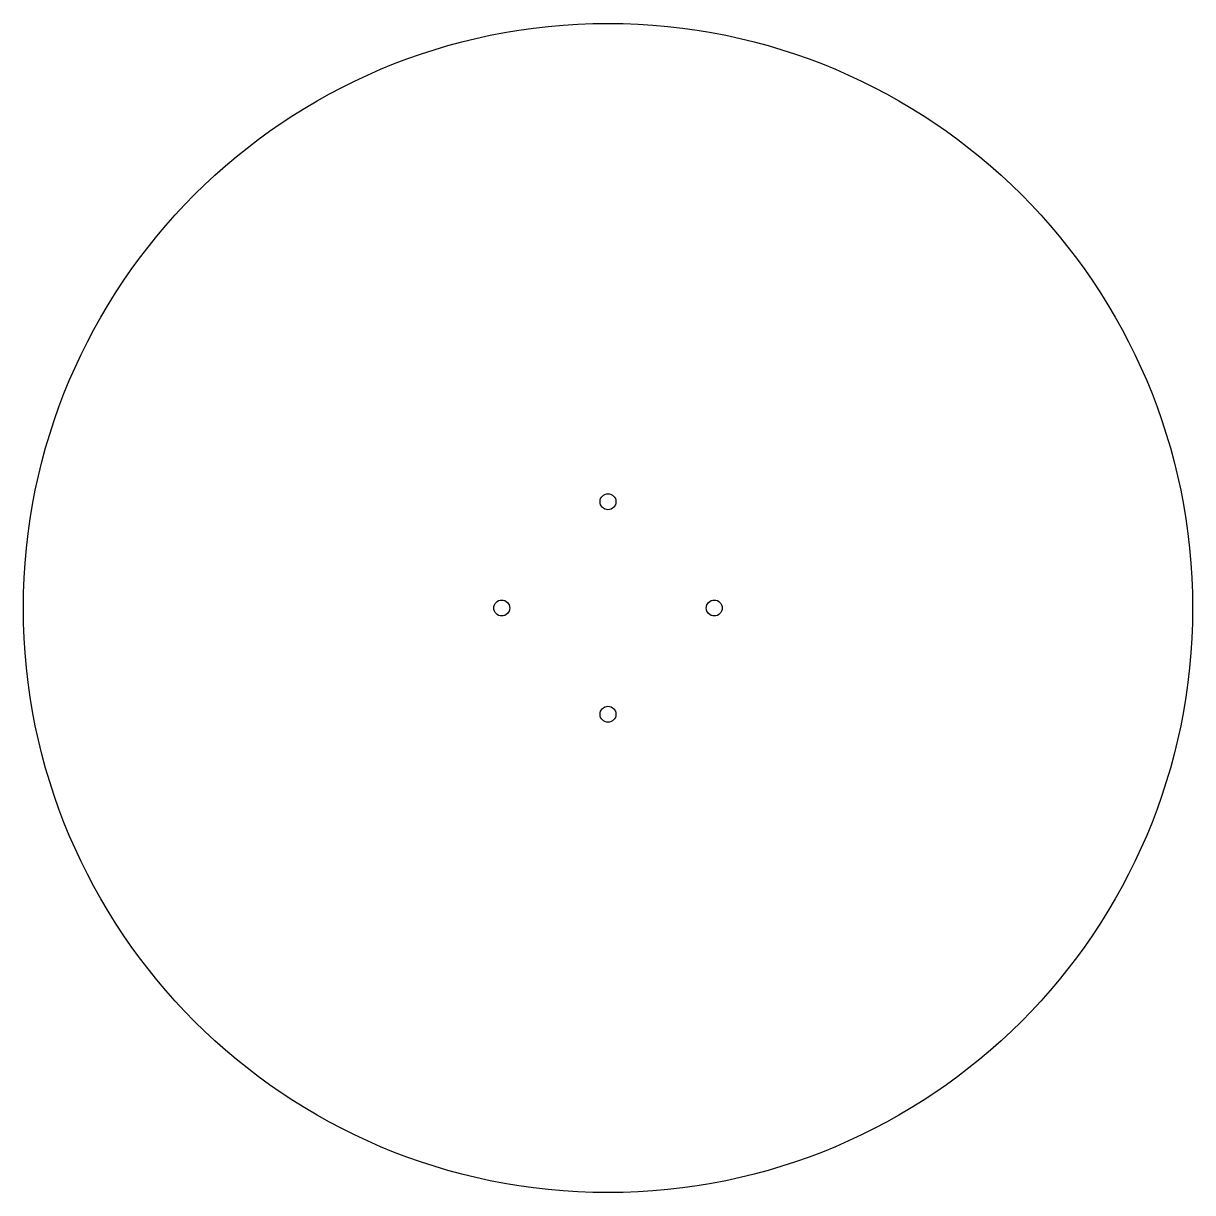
# Model space of a CAD drawing. Header units: millimetres. Extents: x 135 to 355, y 135 to 355.
import ezdxf

# ---------------------------------------------------------------- set-up
doc = ezdxf.new("R2010")
doc.units = ezdxf.units.MM

msp = doc.modelspace()

# ---------------------------------------------------------------- linework, layer by layer
for centre, radius in [((245, 245), 110), ((245, 265), 1.5), ((225, 245), 1.5), ((265, 245), 1.5), ((245, 225), 1.5)]:
    msp.add_circle(centre, radius)

doc.saveas('drawing.dxf')
